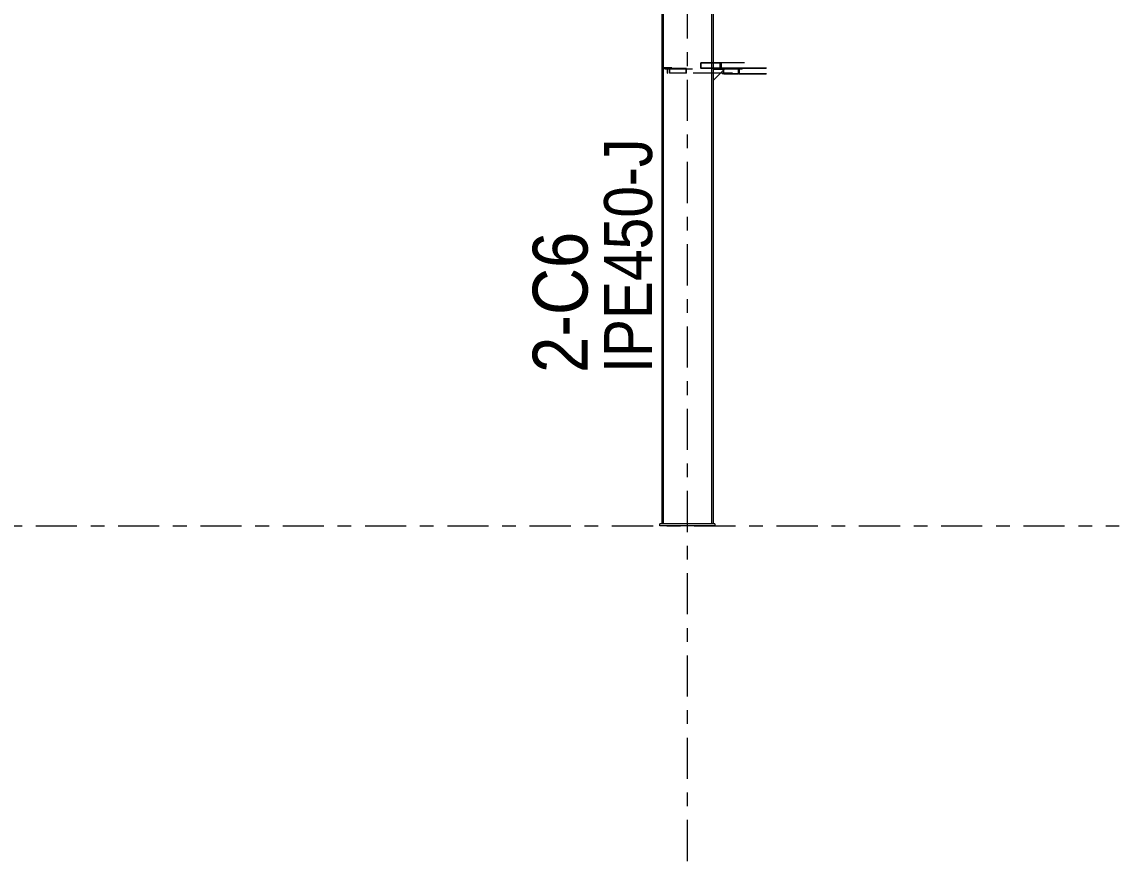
# Model space of a CAD drawing. Header units: millimetres. Extents: x -49 to 773, y -73 to 501.
# Drawn here: x 379 to 459, y 335.1 to 396.3 of the extents above; entities that cross this region are included whole.
import ezdxf

# ---------------------------------------------------------------- set-up
doc = ezdxf.new("R2010")
doc.units = ezdxf.units.MM
for name, pattern in [('XKITLINE00', [0]), ('XKITLINE02', [4, 2, -2]), ('XKITLINE03', [6, 3, -1, 1, -1])]:
    doc.linetypes.add(name, pattern=pattern)
for name, color, linetype, lineweight in [('Part', 2, 'Continuous', 0), ('PartMark', 7, 'Continuous', 0), ('S-grid', 1, 'Continuous', 0)]:
    doc.layers.add(name, color=color, linetype=linetype, lineweight=lineweight)
doc.styles.add('ARIAL', font='ARIAL.TTF')

# ---------------------------------------------------------------- blocks, each defined once
blk = doc.blocks.new('*A283')
at = {"layer": 'Part'}
blk.add_hatch(color=3, dxfattribs=at).paths.add_polyline_path([(428.489, 393.276), (428.489, 392.889), (430.168, 392.889), (430.168, 392.473), (430.028, 392.473), (430.028, 392.488), (430.151, 392.488), (430.151, 392.874), (428.473, 392.874), (428.473, 393.291), (428.612, 393.291), (428.612, 393.276)], flags=17)
blk = doc.blocks.new('*A358')
at = {"layer": 'Part'}
blk.add_hatch(color=3, dxfattribs=at).paths.add_polyline_path([(427.067, 392.858), (427.067, 392.874), (427.432, 392.874), (427.432, 392.541), (427.414, 392.541), (427.414, 392.858)], flags=17)
blk = doc.blocks.new('*A1344')
at = {"layer": 'S-grid', "color": 1, "linetype": 'XKITLINE03', "lineweight": 0}
blk.add_line((-10, 359.499), (458.968, 359.499), dxfattribs=at)
blk = doc.blocks.new('*A1382')
at = {"layer": 'Part', "color": 2, "linetype": 'XKITLINE00', "lineweight": 0}
for p, q in [((430.003, 393.291), (428.473, 393.291)), ((428.473, 393.291), (428.473, 392.874)), ((430.151, 392.874), (428.473, 392.874)), ((428.489, 392.889), (428.489, 393.276)), ((428.489, 393.276), (430.003, 393.276)), ((430.168, 392.889), (428.489, 392.889)), ((428.612, 393.276), (428.612, 393.291)), ((429.905, 392.889), (429.905, 393.276)), ((430.003, 393.276), (430.003, 393.291)), ((430.151, 392.488), (430.151, 392.874)), ((431.248, 392.889), (430.168, 392.889)), ((430.168, 392.473), (430.168, 392.889)), ((431.248, 392.889), (431.248, 392.473)), ((430.028, 392.473), (430.028, 392.488)), ((430.151, 392.488), (430.028, 392.488)), ((431.248, 392.473), (430.028, 392.473))]:
    blk.add_line(p, q, dxfattribs=at)
at = {"layer": 'Part', "color": 7, "linetype": 'XKITLINE02', "lineweight": 0}
for p, q in [((429.891, 392.874), (429.891, 393.291)), ((431.235, 392.874), (430.151, 392.874)), ((431.235, 392.488), (431.235, 392.874)), ((430.151, 392.488), (431.235, 392.488)), ((431.136, 392.473), (431.136, 392.488))]:
    blk.add_line(p, q, dxfattribs=at)
blk = doc.blocks.new('*A1570')
at = {"layer": 'S-grid', "color": 1, "linetype": 'XKITLINE03', "lineweight": 0}
for p, q in [((427.5, 444.663), (427.5, 483.041)), ((427.5, 335.053), (427.5, 434.909))]:
    blk.add_line(p, q, dxfattribs=at)
at = {"layer": 'S-grid', "color": 3, "style": 'ARIAL', "width": 0.85}
blk.add_text('X3', height=3, dxfattribs=at).set_placement((425.053, 484.041))
blk = doc.blocks.new('*A1600')
at = {"layer": 'Part', "color": 7, "linetype": 'XKITLINE02', "lineweight": 0}
for p, q in [((430.003, 393.291), (429.968, 393.291)), ((429.968, 393.291), (429.968, 393.276)), ((429.968, 392.889), (429.968, 392.874)), ((431.248, 392.874), (429.968, 392.874)), ((430.003, 393.276), (429.982, 393.276)), ((431.248, 392.889), (429.982, 392.889)), ((433.246, 392.874), (431.284, 392.874)), ((431.188, 392.473), (431.188, 392.488)), ((431.248, 392.488), (431.188, 392.488)), ((431.248, 392.473), (431.188, 392.473)), ((431.284, 392.488), (433.246, 392.488))]:
    blk.add_line(p, q, dxfattribs=at)
at = {"layer": 'Part', "color": 2, "linetype": 'XKITLINE00', "lineweight": 0}
for p, q in [((429.968, 393.276), (429.968, 392.889)), ((429.982, 392.889), (429.982, 393.276)), ((431.675, 393.291), (430.003, 393.291)), ((431.675, 393.276), (430.003, 393.276)), ((430.078, 393.276), (430.078, 393.291)), ((433.263, 392.889), (431.248, 392.889)), ((431.284, 392.874), (431.248, 392.874)), ((431.284, 392.874), (431.284, 392.488)), ((431.297, 392.473), (431.297, 392.889)), ((431.284, 392.488), (431.248, 392.488)), ((433.263, 392.473), (431.248, 392.473))]:
    blk.add_line(p, q, dxfattribs=at)
blk = doc.blocks.new('*A1603')
at = {"layer": 'Part', "color": 7, "linetype": 'XKITLINE02', "lineweight": 0}
for p, q in [((429.375, 434.298), (425.625, 431.341)), ((425.625, 431.341), (425.625, 429.139)), ((425.742, 431.433), (425.742, 429.127)), ((429.258, 425.791), (429.258, 425.374)), ((429.258, 425.791), (429.258, 425.776)), ((429.375, 425.791), (429.375, 425.374)), ((429.258, 414.958), (429.258, 414.541)), ((429.375, 414.958), (429.375, 414.541)), ((429.258, 404.124), (429.258, 403.708)), ((429.375, 404.124), (429.375, 403.708)), ((429.258, 393.291), (429.258, 392.874)), ((429.375, 393.291), (429.375, 392.874)), ((429.375, 359.666), (425.625, 359.666))]:
    blk.add_line(p, q, dxfattribs=at)
at = {"layer": 'Part', "color": 2, "linetype": 'XKITLINE00', "lineweight": 0}
for p, q in [((429.375, 434.298), (429.375, 425.791)), ((429.258, 434.206), (429.258, 425.791)), ((425.625, 429.139), (425.625, 359.666)), ((425.742, 429.127), (425.742, 359.666)), ((429.258, 425.374), (429.258, 414.958)), ((429.375, 425.374), (429.375, 414.958)), ((429.258, 414.541), (429.258, 404.124)), ((429.375, 414.541), (429.375, 404.124)), ((429.258, 403.708), (429.258, 393.291)), ((429.375, 403.708), (429.375, 393.291)), ((429.258, 392.874), (429.258, 359.666)), ((429.375, 392.874), (429.375, 359.666))]:
    blk.add_line(p, q, dxfattribs=at)
blk = doc.blocks.new('*A1605')
at = {"layer": 'Part', "color": 2, "linetype": 'XKITLINE00', "lineweight": 0}
for p, q in [((429.5, 359.666), (425.5, 359.666)), ((425.5, 359.499), (425.5, 359.666)), ((429.5, 359.499), (425.5, 359.499)), ((429.5, 359.666), (429.5, 359.499))]:
    blk.add_line(p, q, dxfattribs=at)
blk = doc.blocks.new('*A1606')
at = {"layer": 'Part', "color": 7, "linetype": 'XKITLINE02', "lineweight": 0}
for p, q in [((425.878, 392.874), (425.878, 392.858)), ((430.783, 392.874), (425.878, 392.874)), ((425.878, 392.858), (430.75, 392.858)), ((426.036, 392.858), (426.036, 392.541)), ((426.044, 392.541), (426.044, 392.874)), ((426.036, 392.541), (426.044, 392.541)), ((429.911, 392.541), (426.036, 392.541)), ((430.783, 392.541), (430.151, 392.541))]:
    blk.add_line(p, q, dxfattribs=at)
at = {"layer": 'Part', "color": 2, "linetype": 'XKITLINE00', "lineweight": 0}
blk.add_line((430.151, 392.541), (429.911, 392.541), dxfattribs=at)
blk = doc.blocks.new('*A1609')
at = {"layer": 'Part', "color": 7, "linetype": 'XKITLINE02', "lineweight": 0}
for p, q in [((431.486, 392.874), (429.375, 392.874)), ((429.375, 392.874), (429.375, 392.833)), ((429.375, 392.874), (429.375, 392.833)), ((431.248, 392.833), (430.151, 392.833)), ((430.24, 392.833), (430.24, 392.874)), ((430.911, 392.833), (430.911, 392.874)), ((431.486, 392.833), (431.284, 392.833)), ((431.486, 392.833), (431.486, 392.874))]:
    blk.add_line(p, q, dxfattribs=at)
at = {"layer": 'Part', "color": 2, "linetype": 'XKITLINE00', "lineweight": 0}
for p, q in [((429.375, 392.833), (430.151, 392.833)), ((429.615, 392.833), (429.615, 392.874)), ((431.284, 392.833), (431.248, 392.833))]:
    blk.add_line(p, q, dxfattribs=at)
blk = doc.blocks.new('*A1610')
at = {"layer": 'Part', "color": 7, "linetype": 'XKITLINE02', "lineweight": 0}
for p, q in [((429.375, 392.833), (429.375, 391.999)), ((429.375, 392.833), (430.2, 392.833)), ((430.2, 392.833), (430.151, 392.784))]:
    blk.add_line(p, q, dxfattribs=at)
at = {"layer": 'Part', "color": 2, "linetype": 'XKITLINE00', "lineweight": 0}
blk.add_line((430.151, 392.784), (429.375, 391.999), dxfattribs=at)
blk = doc.blocks.new('*A1611')
at = {"layer": 'Part', "color": 2, "linetype": 'XKITLINE00', "lineweight": 0}
for p, q in [((426.367, 392.916), (425.742, 392.916)), ((426.06, 392.874), (425.742, 392.874)), ((426.367, 392.874), (426.367, 392.916))]:
    blk.add_line(p, q, dxfattribs=at)
at = {"layer": 'Part', "color": 7, "linetype": 'XKITLINE02', "lineweight": 0}
for p, q in [((425.742, 392.874), (425.742, 392.916)), ((425.867, 392.874), (425.867, 392.916)), ((426.367, 392.874), (426.06, 392.874))]:
    blk.add_line(p, q, dxfattribs=at)
blk = doc.blocks.new('*A1612')
at = {"layer": 'Part', "color": 7, "linetype": 'XKITLINE02', "lineweight": 0}
for p, q in [((426.367, 392.916), (425.742, 392.916)), ((425.742, 392.916), (425.742, 392.874)), ((425.742, 392.874), (426.367, 392.874)), ((425.867, 392.874), (425.867, 392.916)), ((426.367, 392.874), (426.367, 392.916))]:
    blk.add_line(p, q, dxfattribs=at)
blk = doc.blocks.new('*A1613')
at = {"layer": 'Part', "color": 2, "linetype": 'XKITLINE00', "lineweight": 0}
for p, q in [((425.905, 392.874), (425.905, 392.858)), ((425.905, 392.858), (427.067, 392.858)), ((427.432, 392.874), (426.06, 392.874)), ((426.194, 392.541), (426.194, 392.858)), ((427.067, 392.858), (427.067, 392.874)), ((427.414, 392.858), (427.067, 392.858)), ((427.414, 392.541), (427.414, 392.858)), ((427.432, 392.541), (427.432, 392.874)), ((427.432, 392.541), (426.194, 392.541))]:
    blk.add_line(p, q, dxfattribs=at)
at = {"layer": 'Part', "color": 7, "linetype": 'XKITLINE02', "lineweight": 0}
for p, q in [((426.06, 392.874), (425.905, 392.874)), ((426.209, 392.541), (426.209, 392.874))]:
    blk.add_line(p, q, dxfattribs=at)
blk = doc.blocks.new('*A1788')
at = {"layer": 'PartMark', "color": 7, "style": 'ARIAL', "width": 0.85}
blk.add_text('IPE450-J', height=3.5, rotation=90.00021, dxfattribs=at).set_placement((424.925, 370.666))
at = {"layer": 'PartMark', "color": 3, "style": 'ARIAL', "width": 0.85}
blk.add_text('2-C6', height=4, rotation=90.00021, dxfattribs=at).set_placement((420.225, 370.666))

msp = doc.modelspace()

# ---------------------------------------------------------------- block references
at = {"lineweight": 0}
for name in ['*A1570', '*A1603', '*A1611', '*A1612', '*A1606', '*A1613', '*A358', '*A283', '*A1382', '*A1609', '*A1610', '*A1600', '*A1788', '*A1344', '*A1605']:
    msp.add_blockref(name, (0, 0), dxfattribs=at)

doc.saveas('drawing.dxf')
